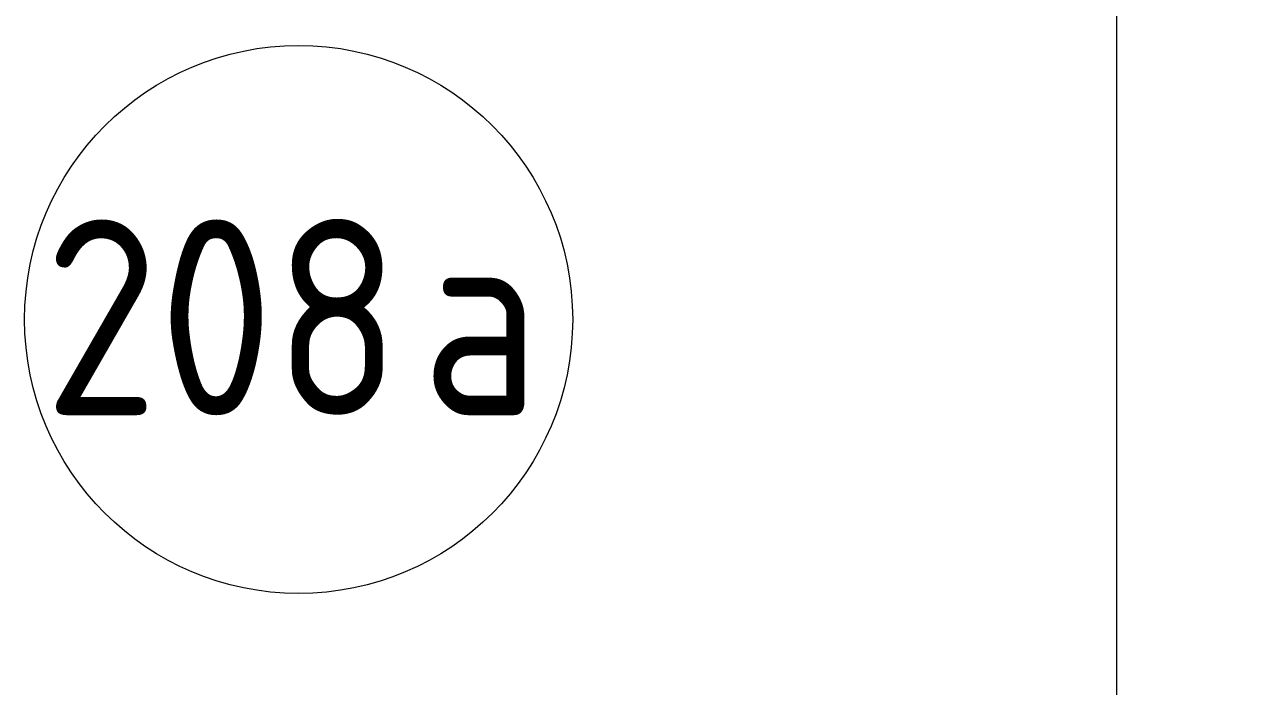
# Model space of a CAD drawing. Header units: millimetres. Extents: x -515342 to 330399, y -224905 to 507333.
# Drawn here: x -369100 to -367528, y 134086 to 134931 of the extents above; entities that cross this region are included whole.
import ezdxf

# ---------------------------------------------------------------- set-up
doc = ezdxf.new("R2010")
doc.units = ezdxf.units.MM
doc.linetypes.add('ASVP_Невидимые', pattern=[5, 3, -2])
for name, color, linetype, lineweight in [('Двери', 7, 'Continuous', 0), ('Марки помещений', 7, 'Continuous', 0), ('Перекрытие', 7, 'Continuous', 0)]:
    doc.layers.add(name, color=color, linetype=linetype, lineweight=lineweight)
doc.styles.add('GOST Common_1', font='', dxfattribs={"width": 0.9, "height": 250})
doc.styles.get('GOST Common_1').set_extended_font_data('GOST Common')

# ---------------------------------------------------------------- blocks, each defined once
blk = doc.blocks.new('Дверь_Деревянная_1 полотно - АР_Дверь_Санузел_1000х2000h_полотно__Г_Пр-V28-О_АР_П_2__3_400_План 2 этажа')
at = {"layer": 'Двери', "linetype": 'ASVP_Невидимые', "lineweight": 18}
for p, q in [((-550, -25), (-530, -25)), ((550, -25), (530, -25)), ((-550, -95), (-550, -75)), ((550, -95), (550, -75)), ((-530, -95), (-550, -95)), ((530, -95), (550, -95))]:
    blk.add_line(p, q, dxfattribs=at)
at = {"layer": 'Двери', "lineweight": 18}
for p, q in [((-530, -25), (-490, -25)), ((-530, -95), (-530, -25)), ((-490, -25), (-490, -55)), ((490, -25), (490, -55)), ((530, -25), (490, -25)), ((530, -95), (530, -25)), ((-500, -55), (-500, -95)), ((-500, -55), (-490, -55)), ((500, -55), (490, -55)), ((500, -55), (500, -95)), ((-530, -95), (-500, -95)), ((-500, -95), (-500, -1095)), ((-460, -95), (-500, -95)), ((-460, -95), (-460, -210)), ((530, -95), (500, -95)), ((-460, -280), (-460, -810)), ((-460, -880), (-460, -1095)), ((-500, -1095), (-460, -1095))]:
    blk.add_line(p, q, dxfattribs=at)
blk.add_arc((-500, -95), 1000, 270, 360, dxfattribs=at)
blk = doc.blocks.new('ASVP_Марка_Помещение_ДваЗначения - Номер Площадь-685795-О_АР_П_2__3_400_План 2 этажа')
at = {"layer": 'Марки помещений'}
blk.add_circle((0, 0), 3.5, dxfattribs=at)

msp = doc.modelspace()

# ---------------------------------------------------------------- linework, layer by layer
at = {"layer": 'Перекрытие'}
msp.add_line((-367705.759, 135063.6058), (-367705.759, 134063.6058), dxfattribs=at)

# ---------------------------------------------------------------- block references
at = {"layer": 'Двери', "rotation": 90.0000000000002}
msp.add_blockref('Дверь_Деревянная_1 полотно - АР_Дверь_Санузел_1000х2000h_полотно__Г_Пр-V28-О_АР_П_2__3_400_План 2 этажа', (-367650.759, 134513.6058), dxfattribs=at)
at = {"layer": 'Марки помещений', "xscale": 99.99999999999993, "yscale": 99.99999999999993, "zscale": 99.99999999999993}
msp.add_blockref('ASVP_Марка_Помещение_ДваЗначения - Номер Площадь-685795-О_АР_П_2__3_400_План 2 этажа', (-368750.2303, 134554.4501), dxfattribs=at)

# ---------------------------------------------------------------- texts
at = {"layer": 'Марки помещений', "char_height": 250, "attachment_point": 1, "style": 'GOST Common_1'}
for s, insert, width in [('208', (-369075.5875, 134682.1752), 584.430187), ('\\fGOST Common|b0|i0|c204|p34|;\\W.9;а', (-368593.3844, 134682.1752), 216.455625)]:
    msp.add_mtext(s, dxfattribs=dict(at, insert=insert, width=width))

doc.saveas('drawing.dxf')
